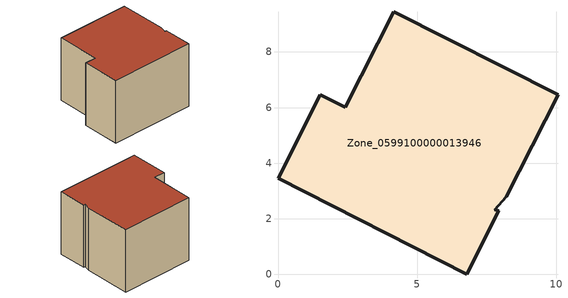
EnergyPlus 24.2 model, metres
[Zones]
Zone_0599100000013946
 floor ground (C_G): 8.2,2.79 7.79,2.33 7.94,2.28 6.78,0 0,3.45 1.53,6.46 2.42,6.01 4.17,9.45 10.07,6.47 z0
 wall outside (C_F): 2.42,6.01 1.53,6.46 0,3.45 6.78,0 7.94,2.28 7.79,2.33 8.2,2.79 10.07,6.47 4.17,9.45 2.42,6.01 z0:5.68
 roof outside (C_R): 8.2,2.79 10.07,6.47 4.17,9.45 2.42,6.01 1.53,6.46 0,3.45 6.78,0 7.94,2.28 7.79,2.33 z5.68
[BUILDING]
Pand.0599100000013946: North Axis=0; Terrain=City; Loads Convergence Tolerance Value=0.04; Temperature Convergence Tolerance Value=0.4; Solar Distribution=FullExterior; Maximum Number of Warmup Days=25; Minimum Number of Warmup Days=1
[Site:Location]
Rotterdam.The.Hague.AP_ZH_NLD Design_Conditions: Latitude=51.96; Longitude=4.45; Time Zone=1; Elevation=-4.5
[SITE:GROUNDTEMPERATURE:BUILDINGSURFACE]
18, 18, 18, 18, 18, 18, 18, 18, 18, 18, 18, 18
[MATERIAL] Thermal Absorptance=0.9; Solar Absorptance=0.7; Visible Absorptance=0.7
Name | Roughness | Thickness | Conductivity | Density | Specific Heat
G.TI.1975-1991 | MediumSmooth | 0.15 | 0.288461 | 540 | 1210
F.TI.1975-1991 | Rough | 0.3 | 0.230769 | 1920 | 840
R.TI.1975-1991 | MediumRough | 0.2 | 0.153846 | 1500 | 1000
[CONSTRUCTION]
C_G: G.TI.1975-1991
C_F: F.TI.1975-1991
C_R: R.TI.1975-1991
[ZONE]
Zone_0599100000013946: Type=1; Multiplier=1; Ceiling Height=Autocalculate; Volume=Autocalculate; Floor Area=autocalculate; Part of Total Floor Area=Yes
[ZONEINFILTRATION:DESIGNFLOWRATE]
Infil_Zone_0599100000013946: Zone or ZoneList or Space or SpaceList=Zone_0599100000013946; Schedule=AlwaysOn; Design Flow Rate Calculation Method=Flow/Area; Flow Rate per Floor Area=0.003; Constant Term Coefficient=1; Temperature Term Coefficient=0; Velocity Term Coefficient=0; Velocity Squared Term Coefficient=0
[HVACTEMPLATE:ZONE:IDEALLOADSAIRSYSTEM]
Zone_0599100000013946: Maximum Heating Supply Air Temperature=50; Minimum Cooling Supply Air Temperature=13; Maximum Heating Supply Air Humidity Ratio=0.0156; Minimum Cooling Supply Air Humidity Ratio=0.0077; Heating Limit=NoLimit; Cooling Limit=NoLimit; Dehumidification Control Type=ConstantSensibleHeatRatio; Cooling Sensible Heat Ratio=0.7; Dehumidification Setpoint=60; Humidification Control Type=None; Humidification Setpoint=30; Outdoor Air Method=None; Outdoor Air Flow Rate per Person=0.00944; Outdoor Air Flow Rate per Zone Floor Area=0; Outdoor Air Flow Rate per Zone=0; Demand Controlled Ventilation Type=None; Outdoor Air Economizer Type=NoEconomizer; Heat Recovery Type=None; Sensible Heat Recovery Effectiveness=0.7; Latent Heat Recovery Effectiveness=0.65
[ZONECONTROL:THERMOSTAT]
ThermostatControl_Zone_0599100000013946: Zone or ZoneList=Zone_0599100000013946; Control Type Schedule=DualSetpointControlType; Control 1=Thermostat_Zone_0599100000013946; Temperature Difference Between Cutout And Setpoint=0
[THERMOSTATSETPOINT:DUALSETPOINT]
Thermostat_Zone_0599100000013946: Heating Setpoint Temperature Schedule=HeatingSetpoint_Zone_0599100000013946; Cooling Setpoint Temperature Schedule=CoolingSetpoint_Zone_0599100000013946
[SCHEDULE:COMPACT]
HeatingSetpoint_Zone_0599100000013946: Through: 12/31, For: AllDays, Until: 24:00, 21
CoolingSetpoint_Zone_0599100000013946: Through: 12/31, For: AllDays, Until: 24:00, 24
DualSetpointControlType: Through: 12/31, For: AllDays, Until: 24:00, 4
AlwaysOn: Through: 12/31, For: AllDays, Until: 24:00, 1
